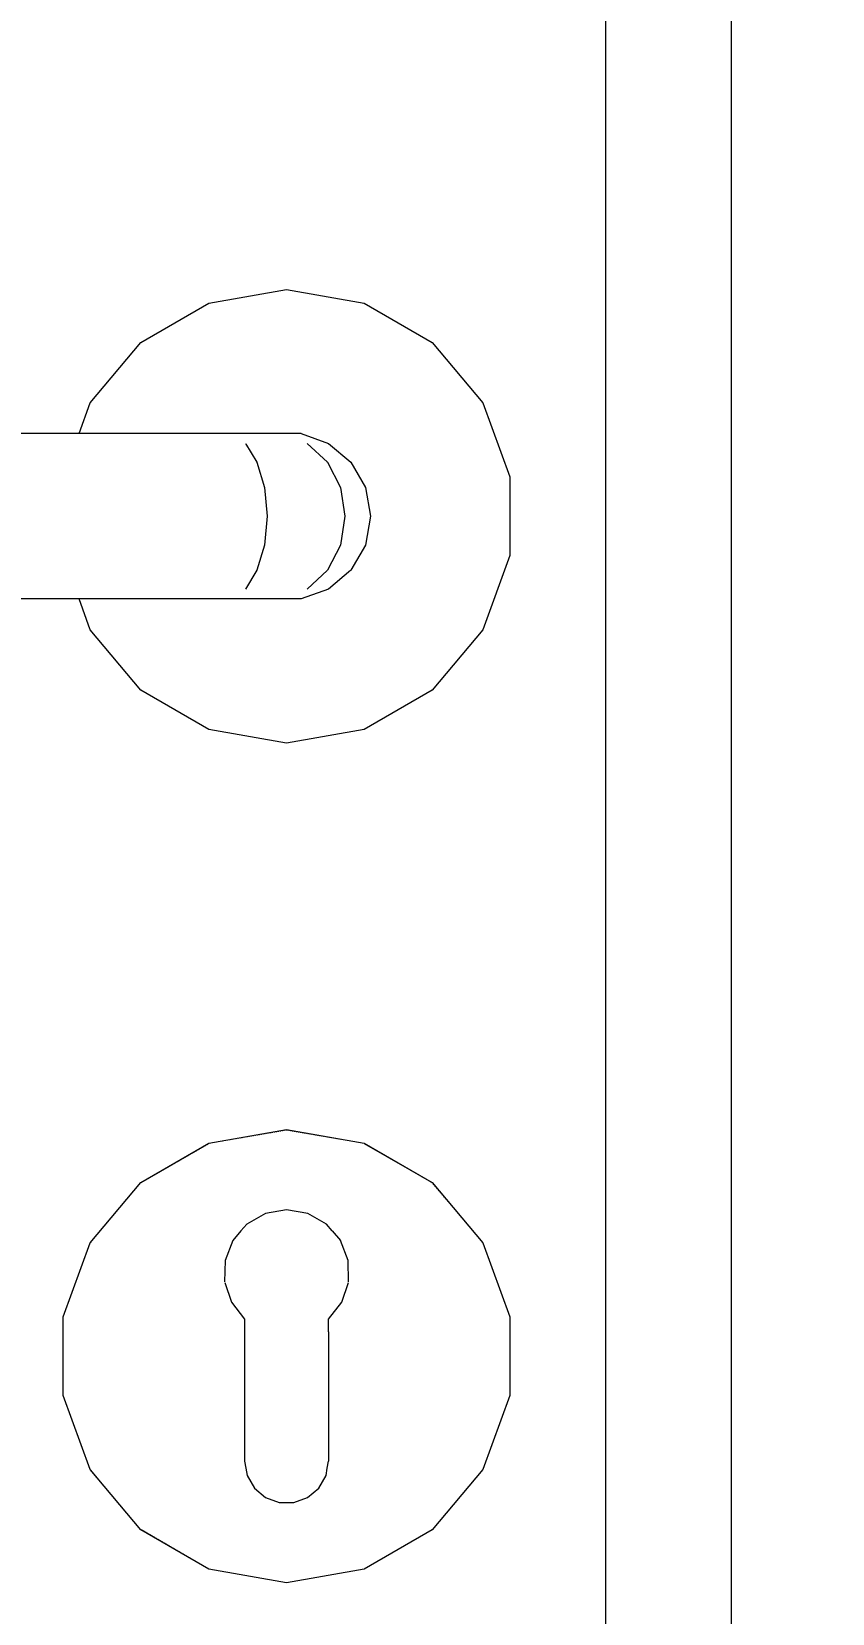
# Model space of a CAD drawing. Header units: millimetres. Extents: x -15634 to 67596, y -3027 to 55843.
# Drawn here: x 23236 to 23331.4, y 15965 to 16153.3 of the extents above; entities that cross this region are included whole.
import ezdxf

# ---------------------------------------------------------------- set-up
doc = ezdxf.new("R2010")
doc.units = ezdxf.units.MM
doc.header["$MEASUREMENT"] = 0
doc.set_wipeout_variables(frame=1)
doc.linetypes.add('Wipeout_Contour', pattern=[1000, 0, -1000])
doc.layers.add('Dimensioning - General', color=7, linetype='Continuous')
doc.layers.add('Structural - Bearing', color=7, linetype='Continuous')
for name, color, linetype, lineweight, true_color in [('Dimensioning - General_Pen_No__61', 7, 'Continuous', 20, 0x6a6a6a), ('Dimensioning - General_Pen_No__88', 7, 'Continuous', 20, 0xfd4435), ('Structural - Bearing_Pen_No__82', 7, 'Continuous', 20, 0xaaaaaa)]:
    doc.layers.add(name, color=color, linetype=linetype, lineweight=lineweight, true_color=true_color)
doc.styles.add('GENERATED_STYLE_6', font='calibril.ttf')
doc.dimstyles.new('GENERATED_STYLE__3', dxfattribs={"dimtxt": 195.999997, "dimasz": 106.4, "dimexe": 0.18, "dimexo": 0.0625, "dimgap": 0.09, "dimtad": 1, "dimdec": 0, "dimlfac": 0.1, "dimzin": 0, "dimdsep": 46, "dimtxsty": 'GENERATED_STYLE_6', "dimblk": 'ARROWHEAD_2', "dimblk1": 'ARROWHEAD_2', "dimblk2": 'ARROWHEAD_2', "dimcen": 0.09, "dimse1": 1, "dimse2": 1, "dimclrd": 256, "dimclre": 256, "dimclrt": 256, "dimadec": 0, "dimazin": 0, "dimtfac": 1, "dimtdec": 4, "dimtmove": 0, "dimatfit": 3, "dimfxl": 1, "dimtolj": 1, "dimtzin": 0, "dimarcsym": 0})

# ---------------------------------------------------------------- blocks, each defined once
blk = doc.blocks.new('*D45')
at = {"layer": 'Dimensioning - General_Pen_No__61', "color": 251, "linetype": 'Continuous', "lineweight": 20, "true_color": 0x6a6a6a, "transparency": 16777216}
for p, q in [((27454.43, 17736.02), (27594.43, 17655.19)), ((27629.43, 17695.6), (27419.43, 17695.6)), ((27524.43, 14995.6), (27524.43, 17695.6)), ((27454.43, 15036.02), (27594.43, 14955.19)), ((27629.43, 14995.6), (27419.43, 14995.6))]:
    blk.add_line(p, q, dxfattribs=at)
at = {"layer": 'Dimensioning - General_Pen_No__88', "color": 20, "lineweight": 20, "true_color": 0xfd4435, "transparency": 16777216, "char_height": 196, "attachment_point": 7, "rotation": 90, "style": 'GENERATED_STYLE_6'}
for s, insert in [('\\A1;{\\pql;\\fCalibri Light|b0|i0|c0|p34;20}', (27485.23, 17337.36)), ('\\A1;{\\pql;\\fCalibri Light|b0|i0|c0|p34;270}', (27485.23, 16107.27))]:
    blk.add_mtext(s, dxfattribs=dict(at, insert=insert))
blk = doc.blocks.new('ARROWHEAD_2')
at = {"color": 0, "linetype": 'Continuous', "lineweight": 0}
for p, q in [((-0.3781, -0.655), (0.3781, 0.655)), ((0, 0), (-1, 0))]:
    blk.add_line(p, q, dxfattribs=at)
blk = doc.blocks.new('*D93')
at = {"layer": 'Dimensioning - General_Pen_No__61', "color": 251, "linetype": 'Continuous', "lineweight": 20, "true_color": 0x6a6a6a, "transparency": 16777216}
for p, q in [((28004.43, 17736.02), (28144.43, 17655.19)), ((28179.43, 17695.6), (27969.43, 17695.6)), ((28074.43, 14995.6), (28074.43, 17695.6)), ((28004.43, 15036.02), (28144.43, 14955.19)), ((28179.43, 14995.6), (27969.43, 14995.6))]:
    blk.add_line(p, q, dxfattribs=at)
at = {"layer": 'Dimensioning - General_Pen_No__88', "color": 20, "lineweight": 20, "true_color": 0xfd4435, "transparency": 16777216, "char_height": 196, "attachment_point": 7, "rotation": 90, "style": 'GENERATED_STYLE_6'}
for s, insert in [('\\A1;{\\pql;\\fCalibri Light|b0|i0|c0|p34;20}', (28035.23, 17337.36)), ('\\A1;{\\pql;\\fCalibri Light|b0|i0|c0|p34;270}', (28035.23, 16107.27))]:
    blk.add_mtext(s, dxfattribs=dict(at, insert=insert))
blk = doc.blocks.new('*D125')
at = {"layer": 'Dimensioning - General_Pen_No__61', "color": 251, "linetype": 'Continuous', "lineweight": 20, "true_color": 0x6a6a6a, "transparency": 16777216}
for p, q in [((28554.43, 17936.02), (28694.43, 17855.19)), ((28729.43, 17895.6), (28519.43, 17895.6)), ((28624.43, 14995.6), (28624.43, 17895.6)), ((28554.43, 15036.02), (28694.43, 14955.19)), ((28729.43, 14995.6), (28519.43, 14995.6))]:
    blk.add_line(p, q, dxfattribs=at)
at = {"layer": 'Dimensioning - General_Pen_No__88', "color": 20, "lineweight": 20, "true_color": 0xfd4435, "transparency": 16777216, "insert": (28585.23, 16207.27), "char_height": 196, "attachment_point": 7, "rotation": 90, "style": 'GENERATED_STYLE_6'}
blk.add_mtext('\\A1;{\\pql;\\fCalibri Light|b0|i0|c0|p34;290}', dxfattribs=at)
blk = doc.blocks.new('*D141')
at = {"layer": 'Dimensioning - General_Pen_No__61', "color": 251, "linetype": 'Continuous', "lineweight": 20, "true_color": 0x6a6a6a, "transparency": 16777216}
for p, q in [((34964.93, 17736.02), (35104.93, 17655.19)), ((35139.93, 17695.6), (34929.93, 17695.6)), ((35034.93, 14995.6), (35034.93, 17695.6)), ((34964.93, 15036.02), (35104.93, 14955.19)), ((35139.93, 14995.6), (34929.93, 14995.6))]:
    blk.add_line(p, q, dxfattribs=at)
at = {"layer": 'Dimensioning - General_Pen_No__88', "color": 20, "lineweight": 20, "true_color": 0xfd4435, "transparency": 16777216, "char_height": 196, "attachment_point": 7, "rotation": 90, "style": 'GENERATED_STYLE_6'}
for s, insert in [('\\A1;{\\pql;\\fCalibri Light|b0|i0|c0|p34;20}', (34995.73, 17337.36)), ('\\A1;{\\pql;\\fCalibri Light|b0|i0|c0|p34;270}', (34995.73, 16107.27))]:
    blk.add_mtext(s, dxfattribs=dict(at, insert=insert))
blk = doc.blocks.new('*D189')
at = {"layer": 'Dimensioning - General_Pen_No__61', "color": 251, "linetype": 'Continuous', "lineweight": 20, "true_color": 0x6a6a6a, "transparency": 16777216}
for p, q in [((35514.93, 17736.02), (35654.93, 17655.19)), ((35689.93, 17695.6), (35479.93, 17695.6)), ((35584.93, 14995.6), (35584.93, 17695.6)), ((35514.93, 15036.02), (35654.93, 14955.19)), ((35689.93, 14995.6), (35479.93, 14995.6))]:
    blk.add_line(p, q, dxfattribs=at)
at = {"layer": 'Dimensioning - General_Pen_No__88', "color": 20, "lineweight": 20, "true_color": 0xfd4435, "transparency": 16777216, "char_height": 196, "attachment_point": 7, "rotation": 90, "style": 'GENERATED_STYLE_6'}
for s, insert in [('\\A1;{\\pql;\\fCalibri Light|b0|i0|c0|p34;20}', (35545.73, 17337.36)), ('\\A1;{\\pql;\\fCalibri Light|b0|i0|c0|p34;270}', (35545.73, 16107.27))]:
    blk.add_mtext(s, dxfattribs=dict(at, insert=insert))
blk = doc.blocks.new('*D221')
at = {"layer": 'Dimensioning - General_Pen_No__61', "color": 251, "linetype": 'Continuous', "lineweight": 20, "true_color": 0x6a6a6a, "transparency": 16777216}
for p, q in [((36064.93, 17936.02), (36204.93, 17855.19)), ((36239.93, 17895.6), (36029.93, 17895.6)), ((36134.93, 14995.6), (36134.93, 17895.6)), ((36064.93, 15036.02), (36204.93, 14955.19)), ((36239.93, 14995.6), (36029.93, 14995.6))]:
    blk.add_line(p, q, dxfattribs=at)
at = {"layer": 'Dimensioning - General_Pen_No__88', "color": 20, "lineweight": 20, "true_color": 0xfd4435, "transparency": 16777216, "insert": (36095.73, 16207.27), "char_height": 196, "attachment_point": 7, "rotation": 90, "style": 'GENERATED_STYLE_6'}
blk.add_mtext('\\A1;{\\pql;\\fCalibri Light|b0|i0|c0|p34;290}', dxfattribs=at)

msp = doc.modelspace()

# ---------------------------------------------------------------- wipeouts: each hides what was drawn before it
at = {"color": 254, "linetype": 'Wipeout_Contour', "lineweight": 0, "ltscale": 113502.678582}
msp.add_wipeout([(23319.37, 15095.6), (23331.37, 15095.6), (23331.37, 17182.6), (23319.37, 17170.6)], dxfattribs=at).dxf.layer = 'Structural - Bearing'
at = {"color": 254, "linetype": 'Wipeout_Contour', "lineweight": 0, "ltscale": 763912.549796}
msp.add_wipeout([(23241.66, 16105.45), (23268.1, 16105.45), (23271.37, 16104.26), (23274.03, 16102.03), (23275.76, 16099.02), (23276.37, 16095.6), (23275.76, 16092.18), (23274.03, 16089.18), (23271.37, 16086.94), (23268.1, 16085.76), (23241.66, 16085.76), (23242.98, 16082.1), (23249.01, 16074.92), (23257.13, 16070.23), (23266.37, 16068.6), (23275.6, 16070.23), (23283.72, 16074.92), (23289.75, 16082.1), (23292.96, 16090.92), (23292.96, 16100.29), (23289.75, 16109.1), (23283.72, 16116.29), (23275.6, 16120.98), (23266.37, 16122.6), (23257.13, 16120.98), (23249.01, 16116.29), (23242.98, 16109.1)], dxfattribs=at).dxf.layer = 'Structural - Bearing'
at = {"color": 254, "linetype": 'Wipeout_Contour', "lineweight": 0, "ltscale": 197648.112498}
msp.add_wipeout([(23259.95, 16009.39), (23260.93, 16010.53), (23257.17, 16020.88), (23249.08, 16016.21), (23259, 16004.39), (23258.98, 16004.44), (23259.04, 16007)], dxfattribs=at).dxf.layer = 'Structural - Bearing'
at = {"color": 254, "linetype": 'Wipeout_Contour', "lineweight": 0, "ltscale": 141093.179367}
msp.add_wipeout([(23257.17, 15970.33), (23261.51, 15982.27), (23261.37, 15983.1), (23261.37, 15989.65), (23249.08, 15975)], dxfattribs=at).dxf.layer = 'Structural - Bearing'

# ---------------------------------------------------------------- next in the draw order: linework, layer by layer
at = {"layer": 'Structural - Bearing_Pen_No__82', "color": 253, "linetype": 'Continuous', "lineweight": 20, "true_color": 0xaaaaaa}
for p, q in [((23257.13, 16120.98), (23266.37, 16122.6)), ((23266.37, 16122.6), (23275.6, 16120.98)), ((23249.01, 16116.29), (23257.13, 16120.98)), ((23275.6, 16120.98), (23283.72, 16116.29)), ((23242.98, 16109.1), (23249.01, 16116.29)), ((23283.72, 16116.29), (23289.75, 16109.1)), ((23289.75, 16109.1), (23292.96, 16100.29)), ((23292.96, 16100.29), (23292.96, 16090.92)), ((23292.96, 16090.92), (23289.75, 16082.1)), ((23249.01, 16074.92), (23242.98, 16082.1)), ((23289.75, 16082.1), (23283.72, 16074.92)), ((23257.13, 16070.23), (23249.01, 16074.92)), ((23283.72, 16074.92), (23275.6, 16070.23)), ((23266.37, 16068.6), (23257.13, 16070.23)), ((23275.6, 16070.23), (23266.37, 16068.6))]:
    msp.add_line(p, q, dxfattribs=at)

# ---------------------------------------------------------------- next in the draw order: wipeouts: each hides what was drawn before it
at = {"color": 254, "linetype": 'Wipeout_Contour', "lineweight": 0, "ltscale": 113433.374832}
msp.add_wipeout([(23304.37, 17155.6), (23304.37, 15095.6), (23319.37, 15095.6), (23319.37, 17155.6)], dxfattribs=at).dxf.layer = 'Structural - Bearing'
at = {"color": 254, "linetype": 'Wipeout_Contour', "lineweight": 0, "ltscale": 113193.137971}
msp.add_wipeout([(23265.91, 16105.45), (23268.84, 16104.26), (23271.37, 16104.26), (23268.1, 16105.45)], dxfattribs=at).dxf.layer = 'Structural - Bearing'
at = {"color": 254, "linetype": 'Wipeout_Contour', "lineweight": 0, "ltscale": 113187.896431}
msp.add_wipeout([(23273.32, 16095.6), (23272.78, 16092.18), (23275.76, 16092.18), (23276.37, 16095.6)], dxfattribs=at).dxf.layer = 'Structural - Bearing'
at = {"color": 254, "linetype": 'Wipeout_Contour', "lineweight": 0, "ltscale": 169384.111971}
msp.add_wipeout([(23259.79, 16002.02), (23259, 16004.39), (23249.08, 16016.21), (23243.07, 16009.05), (23261.37, 15998.49), (23261.37, 16000)], dxfattribs=at).dxf.layer = 'Structural - Bearing'
at = {"color": 254, "linetype": 'Wipeout_Contour', "lineweight": 0, "ltscale": 112871.601166}
msp.add_wipeout([(23261.37, 15989.65), (23261.37, 15992.72), (23243.07, 15982.15), (23249.08, 15975)], dxfattribs=at).dxf.layer = 'Structural - Bearing'

# ---------------------------------------------------------------- next in the draw order: linework, layer by layer
at = {"layer": 'Structural - Bearing_Pen_No__82', "color": 253, "linetype": 'Continuous', "lineweight": 20, "true_color": 0xaaaaaa}
for p, q in [((23319.37, 15095.6), (23319.37, 17170.6)), ((23304.37, 15095.6), (23304.37, 17155.6))]:
    msp.add_line(p, q, dxfattribs=at)

# ---------------------------------------------------------------- next in the draw order: wipeouts: each hides what was drawn before it
at = {"color": 254, "linetype": 'Wipeout_Contour', "lineweight": 0, "ltscale": 113198.476731}
msp.add_wipeout([(23268.84, 16104.26), (23271.23, 16102.03), (23274.03, 16102.03), (23271.37, 16104.26)], dxfattribs=at).dxf.layer = 'Structural - Bearing'
at = {"color": 254, "linetype": 'Wipeout_Contour', "lineweight": 0, "ltscale": 113176.953601}
msp.add_wipeout([(23271.23, 16089.18), (23274.03, 16089.18), (23275.76, 16092.18), (23272.78, 16092.18)], dxfattribs=at).dxf.layer = 'Structural - Bearing'
at = {"color": 254, "linetype": 'Wipeout_Contour', "lineweight": 0, "ltscale": 112946.120916}
msp.add_wipeout([(23249.01, 16016.29), (23249.08, 16016.21), (23257.17, 16020.88), (23257.13, 16020.98)], dxfattribs=at).dxf.layer = 'Structural - Bearing'
at = {"color": 254, "linetype": 'Wipeout_Contour', "lineweight": 0, "ltscale": 112900.454184}
msp.add_wipeout([(23261.37, 15996.49), (23261.37, 15998.49), (23243.07, 16009.05), (23239.88, 16000.28)], dxfattribs=at).dxf.layer = 'Structural - Bearing'
at = {"color": 254, "linetype": 'Wipeout_Contour', "lineweight": 0, "ltscale": 112876.247948}
msp.add_wipeout([(23261.37, 15992.72), (23261.37, 15994.72), (23239.88, 15990.93), (23243.07, 15982.15)], dxfattribs=at).dxf.layer = 'Structural - Bearing'

# ---------------------------------------------------------------- next in the draw order: wipeouts: each hides what was drawn before it
at = {"color": 254, "linetype": 'Wipeout_Contour', "lineweight": 0, "ltscale": 113178.193938}
msp.add_wipeout([(23259.77, 16105.45), (23261.46, 16104.26), (23268.84, 16104.26), (23265.91, 16105.45)], dxfattribs=at).dxf.layer = 'Structural - Bearing'
at = {"color": 254, "linetype": 'Wipeout_Contour', "lineweight": 0, "ltscale": 113199.360444}
msp.add_wipeout([(23271.23, 16102.03), (23272.78, 16099.02), (23275.76, 16099.02), (23274.03, 16102.03)], dxfattribs=at).dxf.layer = 'Structural - Bearing'
at = {"color": 254, "linetype": 'Wipeout_Contour', "lineweight": 0, "ltscale": 113164.145441}
msp.add_wipeout([(23268.84, 16086.94), (23271.37, 16086.94), (23274.03, 16089.18), (23271.23, 16089.18)], dxfattribs=at).dxf.layer = 'Structural - Bearing'
at = {"color": 254, "linetype": 'Wipeout_Contour', "lineweight": 0, "ltscale": 169454.108064}
msp.add_wipeout([(23261.62, 16011.33), (23263.85, 16012.59), (23266.37, 16013.03), (23266.37, 16022.5), (23257.17, 16020.88), (23260.93, 16010.53)], dxfattribs=at).dxf.layer = 'Structural - Bearing'
at = {"color": 254, "linetype": 'Wipeout_Contour', "lineweight": 0, "ltscale": 112909.417227}
msp.add_wipeout([(23242.98, 16009.1), (23243.07, 16009.05), (23249.08, 16016.21), (23249.01, 16016.29)], dxfattribs=at).dxf.layer = 'Structural - Bearing'
at = {"color": 254, "linetype": 'Wipeout_Contour', "lineweight": 0, "ltscale": 112885.839438}
msp.add_wipeout([(23261.37, 15994.72), (23261.37, 15996.49), (23239.88, 16000.28), (23239.88, 15990.93)], dxfattribs=at).dxf.layer = 'Structural - Bearing'
at = {"color": 254, "linetype": 'Wipeout_Contour', "lineweight": 0, "ltscale": 225770.366498}
msp.add_wipeout([(23261.67, 15981.39), (23261.51, 15982.27), (23257.17, 15970.33), (23266.37, 15968.7), (23266.37, 15978.18), (23265.5, 15978.18), (23263.87, 15978.77), (23262.54, 15979.89)], dxfattribs=at).dxf.layer = 'Structural - Bearing'

# ---------------------------------------------------------------- next in the draw order: linework, layer by layer
at = {"layer": 'Structural - Bearing_Pen_No__82', "color": 253, "linetype": 'Continuous', "lineweight": 20, "true_color": 0xaaaaaa}
msp.add_line((23268.1, 16105.45), (23265.91, 16105.45), dxfattribs=at)

# ---------------------------------------------------------------- next in the draw order: wipeouts: each hides what was drawn before it
at = {"color": 254, "linetype": 'Wipeout_Contour', "lineweight": 0, "ltscale": 113181.162115}
msp.add_wipeout([(23261.46, 16104.26), (23262.83, 16102.03), (23271.23, 16102.03), (23268.84, 16104.26)], dxfattribs=at).dxf.layer = 'Structural - Bearing'
at = {"color": 254, "linetype": 'Wipeout_Contour', "lineweight": 0, "ltscale": 113195.678003}
msp.add_wipeout([(23272.78, 16099.02), (23273.32, 16095.6), (23276.37, 16095.6), (23275.76, 16099.02)], dxfattribs=at).dxf.layer = 'Structural - Bearing'
at = {"color": 254, "linetype": 'Wipeout_Contour', "lineweight": 0, "ltscale": 113151.02108}
msp.add_wipeout([(23268.84, 16086.94), (23265.91, 16085.76), (23268.1, 16085.76), (23271.37, 16086.94)], dxfattribs=at).dxf.layer = 'Structural - Bearing'
at = {"color": 254, "linetype": 'Wipeout_Contour', "lineweight": 0, "ltscale": 112981.806959}
msp.add_wipeout([(23257.13, 16020.98), (23257.17, 16020.88), (23266.37, 16022.5), (23266.37, 16022.6)], dxfattribs=at).dxf.layer = 'Structural - Bearing'
at = {"color": 254, "linetype": 'Wipeout_Contour', "lineweight": 0, "ltscale": 112876.123959}
msp.add_wipeout([(23239.78, 16000.29), (23239.88, 16000.28), (23243.07, 16009.05), (23242.98, 16009.1)], dxfattribs=at).dxf.layer = 'Structural - Bearing'
at = {"color": 254, "linetype": 'Wipeout_Contour', "lineweight": 0, "ltscale": 225815.09509}
msp.add_wipeout([(23267.24, 15978.18), (23266.37, 15978.18), (23266.37, 15968.7), (23275.57, 15970.33), (23271.22, 15982.27), (23271.07, 15981.39), (23270.2, 15979.89), (23268.87, 15978.77)], dxfattribs=at).dxf.layer = 'Structural - Bearing'
at = {"color": 254, "linetype": 'Wipeout_Contour', "lineweight": 0, "ltscale": 112841.913588}
msp.add_wipeout([(23257.13, 15970.23), (23257.17, 15970.33), (23249.08, 15975), (23249.01, 15974.92)], dxfattribs=at).dxf.layer = 'Structural - Bearing'

# ---------------------------------------------------------------- next in the draw order: linework, layer by layer
at = {"layer": 'Structural - Bearing_Pen_No__82', "color": 253, "linetype": 'Continuous', "lineweight": 20, "true_color": 0xaaaaaa}
for p, q in [((23268.1, 16105.45), (23271.37, 16104.26)), ((23275.76, 16099.02), (23276.37, 16095.6)), ((23276.37, 16095.6), (23275.76, 16092.18)), ((23249.01, 16016.29), (23257.13, 16020.98)), ((23242.98, 16009.1), (23249.01, 16016.29))]:
    msp.add_line(p, q, dxfattribs=at)

# ---------------------------------------------------------------- next in the draw order: wipeouts: each hides what was drawn before it
at = {"color": 254, "linetype": 'Wipeout_Contour', "lineweight": 0, "ltscale": 113152.590057}
msp.add_wipeout([(23259.77, 16105.45), (23251.6, 16105.45), (23252.03, 16104.26), (23261.46, 16104.26)], dxfattribs=at).dxf.layer = 'Structural - Bearing'
at = {"color": 254, "linetype": 'Wipeout_Contour', "lineweight": 0, "ltscale": 113180.281019}
msp.add_wipeout([(23271.23, 16102.03), (23262.83, 16102.03), (23263.73, 16099.02), (23272.78, 16099.02)], dxfattribs=at).dxf.layer = 'Structural - Bearing'
at = {"color": 254, "linetype": 'Wipeout_Contour', "lineweight": 0, "ltscale": 113167.869541}
msp.add_wipeout([(23264.04, 16095.6), (23263.73, 16092.18), (23272.78, 16092.18), (23273.32, 16095.6)], dxfattribs=at).dxf.layer = 'Structural - Bearing'
at = {"color": 254, "linetype": 'Wipeout_Contour', "lineweight": 0, "ltscale": 169491.207269}
msp.add_wipeout([(23268.89, 16012.59), (23271.11, 16011.33), (23271.8, 16010.53), (23275.57, 16020.88), (23266.37, 16022.5), (23266.37, 16013.03)], dxfattribs=at).dxf.layer = 'Structural - Bearing'
at = {"color": 254, "linetype": 'Wipeout_Contour', "lineweight": 0, "ltscale": 141163.200705}
msp.add_wipeout([(23283.66, 15975), (23271.37, 15989.65), (23271.37, 15983.1), (23271.22, 15982.27), (23275.57, 15970.33)], dxfattribs=at).dxf.layer = 'Structural - Bearing'
at = {"color": 254, "linetype": 'Wipeout_Contour', "lineweight": 0, "ltscale": 112832.057354}
msp.add_wipeout([(23249.01, 15974.92), (23249.08, 15975), (23243.07, 15982.15), (23242.98, 15982.1)], dxfattribs=at).dxf.layer = 'Structural - Bearing'
at = {"color": 254, "linetype": 'Wipeout_Contour', "lineweight": 0, "ltscale": 112863.335068}
msp.add_wipeout([(23266.37, 15968.6), (23266.37, 15968.7), (23257.17, 15970.33), (23257.13, 15970.23)], dxfattribs=at).dxf.layer = 'Structural - Bearing'

# ---------------------------------------------------------------- next in the draw order: linework, layer by layer
at = {"layer": 'Structural - Bearing_Pen_No__82', "color": 253, "linetype": 'Continuous', "lineweight": 20, "true_color": 0xaaaaaa}
for p, q in [((23265.91, 16105.45), (23259.77, 16105.45)), ((23268.84, 16104.26), (23271.23, 16102.03)), ((23271.37, 16104.26), (23274.03, 16102.03)), ((23275.76, 16092.18), (23274.03, 16089.18)), ((23257.13, 15970.23), (23249.01, 15974.92))]:
    msp.add_line(p, q, dxfattribs=at)

# ---------------------------------------------------------------- next in the draw order: wipeouts: each hides what was drawn before it
at = {"color": 254, "linetype": 'Wipeout_Contour', "lineweight": 0, "ltscale": 113151.831384}
msp.add_wipeout([(23261.46, 16104.26), (23252.03, 16104.26), (23252.38, 16102.03), (23262.83, 16102.03)], dxfattribs=at).dxf.layer = 'Structural - Bearing'
at = {"color": 254, "linetype": 'Wipeout_Contour', "lineweight": 0, "ltscale": 113175.652477}
msp.add_wipeout([(23263.73, 16099.02), (23264.04, 16095.6), (23273.32, 16095.6), (23272.78, 16099.02)], dxfattribs=at).dxf.layer = 'Structural - Bearing'
at = {"color": 254, "linetype": 'Wipeout_Contour', "lineweight": 0, "ltscale": 113157.870431}
msp.add_wipeout([(23262.83, 16089.18), (23271.23, 16089.18), (23272.78, 16092.18), (23263.73, 16092.18)], dxfattribs=at).dxf.layer = 'Structural - Bearing'
at = {"color": 254, "linetype": 'Wipeout_Contour', "lineweight": 0, "ltscale": 113012.179842}
msp.add_wipeout([(23266.37, 16022.6), (23266.37, 16022.5), (23275.57, 16020.88), (23275.6, 16020.98)], dxfattribs=at).dxf.layer = 'Structural - Bearing'
at = {"color": 254, "linetype": 'Wipeout_Contour', "lineweight": 0, "ltscale": 112834.958218}
msp.add_wipeout([(23242.98, 15982.1), (23243.07, 15982.15), (23239.88, 15990.93), (23239.78, 15990.92)], dxfattribs=at).dxf.layer = 'Structural - Bearing'
at = {"color": 254, "linetype": 'Wipeout_Contour', "lineweight": 0, "ltscale": 112893.738895}
msp.add_wipeout([(23275.6, 15970.23), (23275.57, 15970.33), (23266.37, 15968.7), (23266.37, 15968.6)], dxfattribs=at).dxf.layer = 'Structural - Bearing'

# ---------------------------------------------------------------- next in the draw order: linework, layer by layer
at = {"layer": 'Structural - Bearing_Pen_No__82', "color": 253, "linetype": 'Continuous', "lineweight": 20, "true_color": 0xaaaaaa}
for p, q in [((23271.23, 16102.03), (23272.78, 16099.02)), ((23274.03, 16102.03), (23275.76, 16099.02)), ((23272.78, 16099.02), (23273.32, 16095.6)), ((23273.32, 16095.6), (23272.78, 16092.18)), ((23257.13, 16020.98), (23266.37, 16022.6)), ((23249.01, 15974.92), (23242.98, 15982.1)), ((23266.37, 15968.6), (23257.13, 15970.23))]:
    msp.add_line(p, q, dxfattribs=at)

# ---------------------------------------------------------------- next in the draw order: wipeouts: each hides what was drawn before it
at = {"color": 254, "linetype": 'Wipeout_Contour', "lineweight": 0, "ltscale": 113005.100351}
msp.add_wipeout([(23251.6, 16105.45), (23171.14, 16105.45), (23170.71, 16104.26), (23252.03, 16104.26)], dxfattribs=at).dxf.layer = 'Structural - Bearing'
at = {"color": 254, "linetype": 'Wipeout_Contour', "lineweight": 0, "ltscale": 113148.183649}
msp.add_wipeout([(23262.83, 16102.03), (23252.38, 16102.03), (23252.6, 16099.02), (23263.73, 16099.02)], dxfattribs=at).dxf.layer = 'Structural - Bearing'
at = {"color": 254, "linetype": 'Wipeout_Contour', "lineweight": 0, "ltscale": 113134.298953}
msp.add_wipeout([(23264.04, 16095.6), (23252.68, 16095.6), (23252.6, 16092.18), (23263.73, 16092.18)], dxfattribs=at).dxf.layer = 'Structural - Bearing'
at = {"color": 254, "linetype": 'Wipeout_Contour', "lineweight": 0, "ltscale": 113146.825609}
msp.add_wipeout([(23262.83, 16089.18), (23261.46, 16086.94), (23268.84, 16086.94), (23271.23, 16089.18)], dxfattribs=at).dxf.layer = 'Structural - Bearing'
at = {"color": 254, "linetype": 'Wipeout_Contour', "lineweight": 0, "ltscale": 197750.328069}
msp.add_wipeout([(23272.78, 16009.39), (23273.7, 16007), (23273.76, 16004.44), (23273.74, 16004.39), (23283.66, 16016.21), (23275.57, 16020.88), (23271.8, 16010.53)], dxfattribs=at).dxf.layer = 'Structural - Bearing'
at = {"color": 254, "linetype": 'Wipeout_Contour', "lineweight": 0, "ltscale": 112850.266064}
msp.add_wipeout([(23239.78, 15990.92), (23239.88, 15990.93), (23239.88, 16000.28), (23239.78, 16000.29)], dxfattribs=at).dxf.layer = 'Structural - Bearing'

# ---------------------------------------------------------------- next in the draw order: linework, layer by layer
at = {"layer": 'Structural - Bearing_Pen_No__82', "color": 253, "linetype": 'Continuous', "lineweight": 20, "true_color": 0xaaaaaa}
for p, q in [((23241.66, 16105.45), (23242.98, 16109.1)), ((23251.6, 16105.45), (23171.14, 16105.45)), ((23259.77, 16105.45), (23251.6, 16105.45)), ((23261.46, 16104.26), (23262.83, 16102.03)), ((23272.78, 16092.18), (23271.23, 16089.18)), ((23274.03, 16089.18), (23271.37, 16086.94)), ((23239.78, 16000.29), (23242.98, 16009.1)), ((23239.78, 15990.92), (23239.78, 16000.29)), ((23242.98, 15982.1), (23239.78, 15990.92))]:
    msp.add_line(p, q, dxfattribs=at)

# ---------------------------------------------------------------- next in the draw order: wipeouts: each hides what was drawn before it
at = {"color": 254, "linetype": 'Wipeout_Contour', "lineweight": 0, "ltscale": 113001.201802}
msp.add_wipeout([(23252.03, 16104.26), (23170.71, 16104.26), (23170.36, 16102.03), (23252.38, 16102.03)], dxfattribs=at).dxf.layer = 'Structural - Bearing'
at = {"color": 254, "linetype": 'Wipeout_Contour', "lineweight": 0, "ltscale": 113142.084174}
msp.add_wipeout([(23263.73, 16099.02), (23252.6, 16099.02), (23252.68, 16095.6), (23264.04, 16095.6)], dxfattribs=at).dxf.layer = 'Structural - Bearing'
at = {"color": 254, "linetype": 'Wipeout_Contour', "lineweight": 0, "ltscale": 113125.766766}
msp.add_wipeout([(23263.73, 16092.18), (23252.6, 16092.18), (23252.38, 16089.18), (23262.83, 16089.18)], dxfattribs=at).dxf.layer = 'Structural - Bearing'
at = {"color": 254, "linetype": 'Wipeout_Contour', "lineweight": 0, "ltscale": 113136.071504}
msp.add_wipeout([(23261.46, 16086.94), (23259.77, 16085.76), (23265.91, 16085.76), (23268.84, 16086.94)], dxfattribs=at).dxf.layer = 'Structural - Bearing'
at = {"color": 254, "linetype": 'Wipeout_Contour', "lineweight": 0, "ltscale": 113033.57007}
msp.add_wipeout([(23275.6, 16020.98), (23275.57, 16020.88), (23283.66, 16016.21), (23283.72, 16016.29)], dxfattribs=at).dxf.layer = 'Structural - Bearing'

# ---------------------------------------------------------------- next in the draw order: linework, layer by layer
at = {"layer": 'Structural - Bearing_Pen_No__82', "color": 253, "linetype": 'Continuous', "lineweight": 20, "true_color": 0xaaaaaa}
for p, q in [((23262.83, 16102.03), (23263.73, 16099.02)), ((23263.73, 16099.02), (23264.04, 16095.6)), ((23264.04, 16095.6), (23263.73, 16092.18)), ((23271.23, 16089.18), (23268.84, 16086.94)), ((23268.1, 16085.76), (23265.91, 16085.76)), ((23271.37, 16086.94), (23268.1, 16085.76)), ((23266.37, 16022.6), (23275.6, 16020.98))]:
    msp.add_line(p, q, dxfattribs=at)

# ---------------------------------------------------------------- next in the draw order: wipeouts: each hides what was drawn before it
at = {"color": 254, "linetype": 'Wipeout_Contour', "lineweight": 0, "ltscale": 112995.228856}
msp.add_wipeout([(23252.38, 16102.03), (23170.36, 16102.03), (23170.13, 16099.02), (23252.6, 16099.02)], dxfattribs=at).dxf.layer = 'Structural - Bearing'
at = {"color": 254, "linetype": 'Wipeout_Contour', "lineweight": 0, "ltscale": 112980.106625}
msp.add_wipeout([(23252.68, 16095.6), (23170.05, 16095.6), (23170.13, 16092.18), (23252.6, 16092.18)], dxfattribs=at).dxf.layer = 'Structural - Bearing'
at = {"color": 254, "linetype": 'Wipeout_Contour', "lineweight": 0, "ltscale": 113117.486046}
msp.add_wipeout([(23262.83, 16089.18), (23252.38, 16089.18), (23252.03, 16086.94), (23261.46, 16086.94)], dxfattribs=at).dxf.layer = 'Structural - Bearing'
at = {"color": 254, "linetype": 'Wipeout_Contour', "lineweight": 0, "ltscale": 169492.28158}
msp.add_wipeout([(23272.95, 16002.02), (23271.37, 16000), (23271.37, 15998.49), (23289.66, 16009.05), (23283.66, 16016.21), (23273.74, 16004.39)], dxfattribs=at).dxf.layer = 'Structural - Bearing'

# ---------------------------------------------------------------- next in the draw order: linework, layer by layer
at = {"layer": 'Structural - Bearing_Pen_No__82', "color": 253, "linetype": 'Continuous', "lineweight": 20, "true_color": 0xaaaaaa}
msp.add_line((23263.73, 16092.18), (23262.83, 16089.18), dxfattribs=at)

# ---------------------------------------------------------------- next in the draw order: wipeouts: each hides what was drawn before it
at = {"color": 254, "linetype": 'Wipeout_Contour', "lineweight": 0, "ltscale": 112987.90246}
msp.add_wipeout([(23252.6, 16099.02), (23170.13, 16099.02), (23170.05, 16095.6), (23252.68, 16095.6)], dxfattribs=at).dxf.layer = 'Structural - Bearing'
at = {"color": 254, "linetype": 'Wipeout_Contour', "lineweight": 0, "ltscale": 112972.781646}
msp.add_wipeout([(23252.6, 16092.18), (23170.13, 16092.18), (23170.36, 16089.18), (23252.38, 16089.18)], dxfattribs=at).dxf.layer = 'Structural - Bearing'
at = {"color": 254, "linetype": 'Wipeout_Contour', "lineweight": 0, "ltscale": 113110.458132}
msp.add_wipeout([(23261.46, 16086.94), (23252.03, 16086.94), (23251.6, 16085.76), (23259.77, 16085.76)], dxfattribs=at).dxf.layer = 'Structural - Bearing'
at = {"color": 254, "linetype": 'Wipeout_Contour', "lineweight": 0, "ltscale": 113043.409285}
msp.add_wipeout([(23283.72, 16016.29), (23283.66, 16016.21), (23289.66, 16009.05), (23289.75, 16009.1)], dxfattribs=at).dxf.layer = 'Structural - Bearing'

# ---------------------------------------------------------------- next in the draw order: linework, layer by layer
at = {"layer": 'Structural - Bearing_Pen_No__82', "color": 253, "linetype": 'Continuous', "lineweight": 20, "true_color": 0xaaaaaa}
for p, q in [((23262.83, 16089.18), (23261.46, 16086.94)), ((23265.91, 16085.76), (23259.77, 16085.76)), ((23275.6, 16020.98), (23283.72, 16016.29))]:
    msp.add_line(p, q, dxfattribs=at)

# ---------------------------------------------------------------- next in the draw order: wipeouts: each hides what was drawn before it
at = {"color": 254, "linetype": 'Wipeout_Contour', "lineweight": 0, "ltscale": 112966.810682}
msp.add_wipeout([(23252.38, 16089.18), (23170.36, 16089.18), (23170.71, 16086.94), (23252.03, 16086.94)], dxfattribs=at).dxf.layer = 'Structural - Bearing'
at = {"color": 254, "linetype": 'Wipeout_Contour', "lineweight": 0, "ltscale": 112999.219091}
msp.add_wipeout([(23271.37, 15998.49), (23271.37, 15996.49), (23292.86, 16000.28), (23289.66, 16009.05)], dxfattribs=at).dxf.layer = 'Structural - Bearing'

# ---------------------------------------------------------------- next in the draw order: wipeouts: each hides what was drawn before it
at = {"color": 254, "linetype": 'Wipeout_Contour', "lineweight": 0, "ltscale": 112962.913398}
msp.add_wipeout([(23252.03, 16086.94), (23170.71, 16086.94), (23171.14, 16085.76), (23251.6, 16085.76)], dxfattribs=at).dxf.layer = 'Structural - Bearing'
at = {"color": 254, "linetype": 'Wipeout_Contour', "lineweight": 0, "ltscale": 113040.513604}
msp.add_wipeout([(23289.75, 16009.1), (23289.66, 16009.05), (23292.86, 16000.28), (23292.96, 16000.29)], dxfattribs=at).dxf.layer = 'Structural - Bearing'

# ---------------------------------------------------------------- next in the draw order: linework, layer by layer
at = {"layer": 'Structural - Bearing_Pen_No__82', "color": 253, "linetype": 'Continuous', "lineweight": 20, "true_color": 0xaaaaaa}
for p, q in [((23251.6, 16085.76), (23171.14, 16085.76)), ((23242.98, 16082.1), (23241.66, 16085.76)), ((23259.77, 16085.76), (23251.6, 16085.76)), ((23283.72, 16016.29), (23289.75, 16009.1))]:
    msp.add_line(p, q, dxfattribs=at)

# ---------------------------------------------------------------- next in the draw order: wipeouts: each hides what was drawn before it
at = {"color": 254, "linetype": 'Wipeout_Contour', "lineweight": 0, "ltscale": 112989.640174}
msp.add_wipeout([(23271.37, 15996.49), (23271.37, 15994.72), (23292.86, 15990.93), (23292.86, 16000.28)], dxfattribs=at).dxf.layer = 'Structural - Bearing'

# ---------------------------------------------------------------- next in the draw order: wipeouts: each hides what was drawn before it
at = {"color": 254, "linetype": 'Wipeout_Contour', "lineweight": 0, "ltscale": 112975.042509}
msp.add_wipeout([(23271.37, 15994.72), (23271.37, 15992.72), (23289.66, 15982.15), (23292.86, 15990.93)], dxfattribs=at).dxf.layer = 'Structural - Bearing'

# ---------------------------------------------------------------- next in the draw order: wipeouts: each hides what was drawn before it
at = {"color": 254, "linetype": 'Wipeout_Contour', "lineweight": 0, "ltscale": 113025.230453}
msp.add_wipeout([(23292.96, 16000.29), (23292.86, 16000.28), (23292.86, 15990.93), (23292.96, 15990.92)], dxfattribs=at).dxf.layer = 'Structural - Bearing'
at = {"color": 254, "linetype": 'Wipeout_Contour', "lineweight": 0, "ltscale": 112955.537471}
msp.add_wipeout([(23271.37, 15992.72), (23271.37, 15989.65), (23283.66, 15975), (23289.66, 15982.15)], dxfattribs=at).dxf.layer = 'Structural - Bearing'

# ---------------------------------------------------------------- next in the draw order: linework, layer by layer
at = {"layer": 'Structural - Bearing_Pen_No__82', "color": 253, "linetype": 'Continuous', "lineweight": 20, "true_color": 0xaaaaaa}
msp.add_line((23289.75, 16009.1), (23292.96, 16000.29), dxfattribs=at)

# ---------------------------------------------------------------- next in the draw order: wipeouts: each hides what was drawn before it
at = {"color": 254, "linetype": 'Wipeout_Contour', "lineweight": 0, "ltscale": 762364.571698}
msp.add_wipeout([(23259.04, 16007), (23258.98, 16004.44), (23259.79, 16002.02), (23261.37, 16000), (23261.37, 15983.1), (23261.67, 15981.39), (23262.54, 15979.89), (23263.87, 15978.77), (23265.5, 15978.18), (23267.24, 15978.18), (23268.87, 15978.77), (23270.2, 15979.89), (23271.07, 15981.39), (23271.37, 15983.1), (23271.37, 16000), (23272.95, 16002.02), (23273.74, 16004.39), (23273.76, 16004.44), (23273.7, 16007), (23272.78, 16009.39), (23271.8, 16010.53), (23271.11, 16011.33), (23268.89, 16012.59), (23266.37, 16013.03), (23263.85, 16012.59), (23261.62, 16011.33), (23259.95, 16009.39)], dxfattribs=at).dxf.layer = 'Structural - Bearing'
at = {"color": 254, "linetype": 'Wipeout_Contour', "lineweight": 0, "ltscale": 112999.405953}
msp.add_wipeout([(23292.96, 15990.92), (23292.86, 15990.93), (23289.66, 15982.15), (23289.75, 15982.1)], dxfattribs=at).dxf.layer = 'Structural - Bearing'
at = {"color": 254, "linetype": 'Wipeout_Contour', "lineweight": 0, "ltscale": 112929.440994}
msp.add_wipeout([(23283.72, 15974.92), (23283.66, 15975), (23275.57, 15970.33), (23275.6, 15970.23)], dxfattribs=at).dxf.layer = 'Structural - Bearing'

# ---------------------------------------------------------------- next in the draw order: linework, layer by layer
at = {"layer": 'Structural - Bearing_Pen_No__82', "color": 253, "linetype": 'Continuous', "lineweight": 20, "true_color": 0xaaaaaa}
for p, q in [((23263.85, 16012.59), (23261.62, 16011.33)), ((23266.37, 16013.03), (23263.85, 16012.59)), ((23268.89, 16012.59), (23266.37, 16013.03)), ((23271.11, 16011.33), (23268.89, 16012.59)), ((23260.93, 16010.53), (23259.95, 16009.39)), ((23260.93, 16010.53), (23261.62, 16011.33)), ((23271.8, 16010.53), (23271.11, 16011.33)), ((23271.8, 16010.53), (23272.78, 16009.39)), ((23259.95, 16009.39), (23259.04, 16007)), ((23273.7, 16007), (23272.78, 16009.39)), ((23259.04, 16007), (23258.98, 16004.44)), ((23273.76, 16004.44), (23273.7, 16007)), ((23259, 16004.39), (23259.79, 16002.02)), ((23272.95, 16002.02), (23273.74, 16004.39)), ((23259.79, 16002.02), (23261.37, 16000)), ((23271.37, 16000), (23272.95, 16002.02)), ((23261.37, 16000), (23261.37, 15998.49)), ((23271.37, 15998.49), (23271.37, 16000)), ((23292.96, 16000.29), (23292.96, 15990.92)), ((23261.37, 15998.49), (23261.37, 15996.49)), ((23271.37, 15998.49), (23271.37, 15996.49)), ((23261.37, 15996.49), (23261.37, 15994.72)), ((23271.37, 15996.49), (23271.37, 15994.72)), ((23261.37, 15994.72), (23261.37, 15992.72)), ((23271.37, 15994.72), (23271.37, 15992.72)), ((23261.37, 15992.72), (23261.37, 15989.65)), ((23271.37, 15992.72), (23271.37, 15989.65)), ((23261.37, 15989.65), (23261.37, 15983.1)), ((23271.37, 15989.65), (23271.37, 15983.1)), ((23261.37, 15983.1), (23261.51, 15982.27)), ((23261.51, 15982.27), (23261.67, 15981.39)), ((23271.07, 15981.39), (23271.22, 15982.27)), ((23271.22, 15982.27), (23271.37, 15983.1)), ((23261.67, 15981.39), (23262.54, 15979.89)), ((23270.2, 15979.89), (23271.07, 15981.39)), ((23262.54, 15979.89), (23263.87, 15978.77)), ((23263.87, 15978.77), (23265.5, 15978.18)), ((23265.5, 15978.18), (23266.37, 15978.18)), ((23266.37, 15978.18), (23267.24, 15978.18)), ((23267.24, 15978.18), (23268.87, 15978.77)), ((23268.87, 15978.77), (23270.2, 15979.89)), ((23275.6, 15970.23), (23266.37, 15968.6))]:
    msp.add_line(p, q, dxfattribs=at)

# ---------------------------------------------------------------- next in the draw order: wipeouts: each hides what was drawn before it
at = {"color": 254, "linetype": 'Wipeout_Contour', "lineweight": 0, "ltscale": 112966.138383}
msp.add_wipeout([(23289.75, 15982.1), (23289.66, 15982.15), (23283.66, 15975), (23283.72, 15974.92)], dxfattribs=at).dxf.layer = 'Structural - Bearing'

# ---------------------------------------------------------------- next in the draw order: linework, layer by layer
at = {"layer": 'Structural - Bearing_Pen_No__82', "color": 253, "linetype": 'Continuous', "lineweight": 20, "true_color": 0xaaaaaa}
for p, q in [((23292.96, 15990.92), (23289.75, 15982.1)), ((23289.75, 15982.1), (23283.72, 15974.92)), ((23283.72, 15974.92), (23275.6, 15970.23))]:
    msp.add_line(p, q, dxfattribs=at)

# ---------------------------------------------------------------- next in the draw order: dimensions: what is measured, and where the dimension line sits
at = {"layer": 'Dimensioning - General', "color": 251, "linetype": 'Continuous', "lineweight": 20, "true_color": 0x6a6a6a}
for base, p1, p2, picture, middle in [((28624.43, 17895.6), (2464.76, 14995.6), (2485.84, 17895.6), '*D125', (28487.23, 16431.4)), ((36134.93, 17895.6), (9975.26, 14995.6), (9996.34, 17895.6), '*D221', (35997.73, 16431.4)), ((28074.43, 17695.6), (62.92, 14995.6), (-0.32, 17695.6), '*D93', (27937.23, 16331.4)), ((27524.43, 17695.6), (129.07, 14995.6), (151.37, 17695.6), '*D45', (27387.23, 16331.4)), ((35584.93, 17695.6), (7573.42, 14995.6), (7510.17, 17695.6), '*D189', (35447.73, 16331.4)), ((35034.93, 17695.6), (7639.57, 14995.6), (7661.87, 17695.6), '*D141', (34897.73, 16331.4))]:
    dim = msp.add_linear_dim(base=base, p1=p1, p2=p2, angle=90, dimstyle='GENERATED_STYLE__3', dxfattribs=at)
    dim.commit()
    dim.dimension.update_dxf_attribs({"geometry": picture, "text_midpoint": middle, "dimtype": 160, "text_rotation": 90})

doc.saveas('drawing.dxf')
